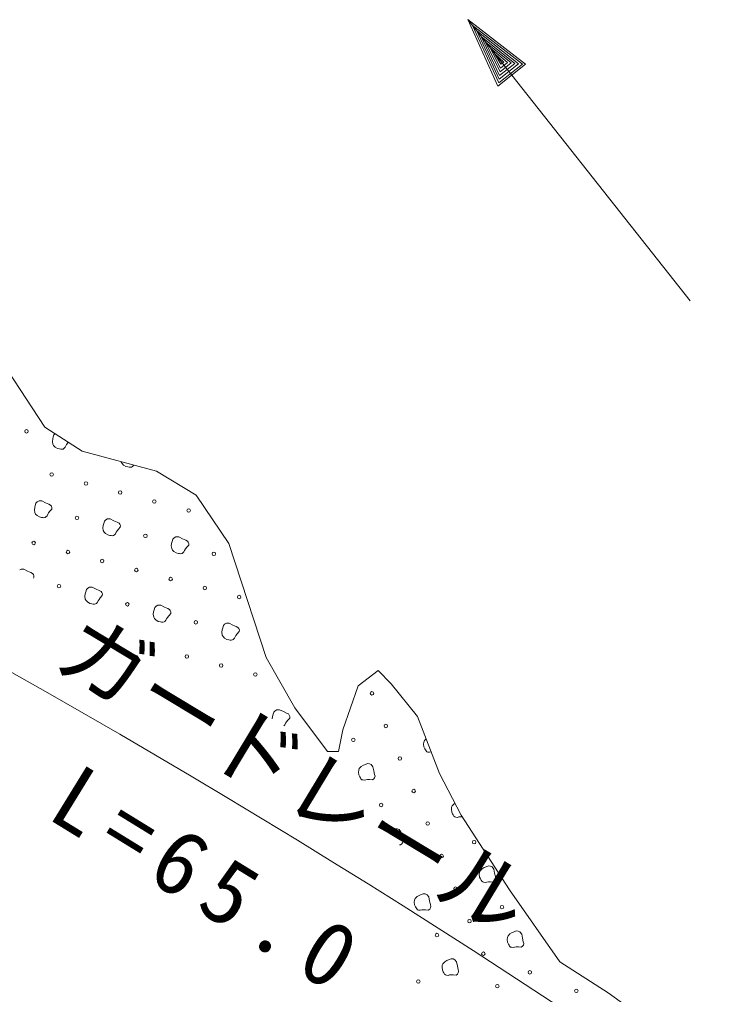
# Model space of a CAD drawing. Units: millimetres, scale not verified. Extents: x 40000 to 680000, y 20000 to 380000.
# Drawn here: x 528717 to 548268, y 303896 to 331444 of the extents above; entities that cross this region are included whole.
import ezdxf
from ezdxf.enums import TextEntityAlignment as Align

# ---------------------------------------------------------------- set-up
doc = ezdxf.new("R2010")
doc.units = ezdxf.units.MM
doc.header["$LTSCALE"] = 1000
doc.layers.add('S-BGD', color=7, linetype='Continuous', lineweight=13)
doc.styles.add('ＭＳ ゴシック', font='')
doc.styles.get('ＭＳ ゴシック').set_extended_font_data('MS Gothic')

msp = doc.modelspace()

# ---------------------------------------------------------------- linework, layer by layer
at = {"layer": 'S-BGD'}
for p, q in [((541382, 331444), (542230, 329565)), ((543014, 330185), (541382, 331444)), ((547666, 323496), (541382, 331444)), ((541509, 331283), (542925, 330178)), ((542258, 329651), (541512, 331279)), ((541636, 331122), (542819, 330190)), ((542270, 329756), (541636, 331122)), ((541760, 330966), (542714, 330203)), ((542282, 329862), (541760, 330966)), ((541887, 330805), (542608, 330215)), ((542295, 329967), (541887, 330805)), ((542011, 330648), (542503, 330227)), ((542307, 330072), (542011, 330648)), ((542359, 330209), (542138, 330487)), ((542138, 330487), (542398, 330240)), ((542319, 330178), (542138, 330487)), ((542230, 329565), (543014, 330185)), ((542925, 330178), (542258, 329651)), ((542819, 330190), (542270, 329756)), ((542714, 330203), (542282, 329862)), ((542608, 330215), (542295, 329967)), ((542503, 330227), (542307, 330072)), ((542398, 330240), (542319, 330178)), ((529433, 319924), (528381, 321535)), ((530486, 319243), (529433, 319924)), ((529647, 319524), (529655, 319592)), ((529655, 319592), (529673, 319650)), ((529673, 319650), (529692, 319712)), ((529692, 319712), (529718, 319740)), ((529658, 319445), (529647, 319524)), ((529682, 319404), (529658, 319445)), ((529721, 319363), (529682, 319404)), ((529788, 319323), (529721, 319363)), ((529846, 319311), (529788, 319323)), ((529882, 319306), (529846, 319311)), ((529916, 319302), (529882, 319306)), ((529951, 319307), (529916, 319302)), ((529973, 319324), (529951, 319307)), ((530005, 319356), (529973, 319324)), ((530023, 319397), (530005, 319356)), ((530048, 319436), (530023, 319397)), ((530085, 319482), (530048, 319436)), ((530097, 319495), (530085, 319482)), ((532592, 318686), (530486, 319243)), ((531592, 318936), (531590, 318951)), ((531616, 318895), (531592, 318936)), ((531656, 318854), (531616, 318895)), ((531723, 318814), (531656, 318854)), ((531780, 318802), (531723, 318814)), ((531816, 318797), (531780, 318802)), ((531851, 318793), (531816, 318797)), ((531885, 318799), (531851, 318793)), ((531907, 318816), (531885, 318799)), ((531939, 318847), (531907, 318816)), ((531943, 318857), (531939, 318847)), ((533707, 318004), (532592, 318686)), ((534636, 316642), (533707, 318004)), ((529138, 317589), (529146, 317658)), ((529146, 317658), (529164, 317716)), ((529164, 317716), (529183, 317778)), ((529183, 317778), (529219, 317818)), ((529219, 317818), (529269, 317846)), ((529269, 317846), (529348, 317845)), ((529348, 317845), (529453, 317791)), ((529453, 317791), (529545, 317750)), ((529545, 317750), (529596, 317725)), ((529596, 317725), (529618, 317693)), ((529618, 317693), (529635, 317655)), ((529635, 317655), (529632, 317608)), ((529149, 317510), (529138, 317589)), ((529173, 317469), (529149, 317510)), ((529213, 317429), (529173, 317469)), ((529280, 317388), (529213, 317429)), ((529337, 317377), (529280, 317388)), ((529373, 317372), (529337, 317377)), ((529408, 317368), (529373, 317372)), ((529442, 317373), (529408, 317368)), ((529464, 317390), (529442, 317373)), ((529496, 317422), (529464, 317390)), ((529514, 317463), (529496, 317422)), ((529539, 317502), (529514, 317463)), ((529576, 317548), (529539, 317502)), ((529632, 317608), (529576, 317548)), ((531072, 317081), (531080, 317149)), ((531080, 317149), (531098, 317207)), ((531098, 317207), (531117, 317269)), ((531117, 317269), (531153, 317309)), ((531153, 317309), (531203, 317338)), ((531203, 317338), (531282, 317336)), ((531282, 317336), (531387, 317282)), ((531387, 317282), (531479, 317241)), ((531479, 317241), (531530, 317216)), ((531566, 317100), (531510, 317039)), ((531530, 317216), (531553, 317184)), ((531553, 317184), (531569, 317146)), ((531569, 317146), (531566, 317100)), ((531083, 317002), (531072, 317081)), ((531107, 316961), (531083, 317002)), ((531147, 316920), (531107, 316961)), ((531214, 316880), (531147, 316920)), ((531271, 316868), (531214, 316880)), ((531307, 316863), (531271, 316868)), ((531342, 316859), (531307, 316863)), ((531376, 316864), (531342, 316859)), ((531398, 316881), (531376, 316864)), ((531430, 316913), (531398, 316881)), ((531448, 316954), (531430, 316913)), ((531473, 316993), (531448, 316954)), ((531510, 317039), (531473, 316993)), ((533087, 316800), (533137, 316829)), ((533137, 316829), (533216, 316827)), ((533216, 316827), (533322, 316773)), ((533006, 316572), (533014, 316640)), ((533018, 316493), (533006, 316572)), ((533014, 316640), (533032, 316698)), ((533032, 316698), (533051, 316760)), ((533051, 316760), (533087, 316800)), ((533322, 316773), (533413, 316732)), ((533413, 316732), (533464, 316707)), ((533500, 316591), (533444, 316531)), ((533464, 316707), (533487, 316676)), ((533487, 316676), (533503, 316637)), ((533503, 316637), (533500, 316591)), ((535689, 313421), (534636, 316642)), ((533041, 316452), (533018, 316493)), ((533081, 316411), (533041, 316452)), ((533148, 316371), (533081, 316411)), ((533205, 316359), (533148, 316371)), ((533242, 316354), (533205, 316359)), ((533276, 316350), (533242, 316354)), ((533310, 316356), (533276, 316350)), ((533332, 316373), (533310, 316356)), ((533364, 316404), (533332, 316373)), ((533382, 316445), (533364, 316404)), ((533407, 316484), (533382, 316445)), ((533444, 316531), (533407, 316484)), ((528724, 315892), (528760, 315912)), ((528760, 315912), (528839, 315911)), ((528839, 315911), (528944, 315856)), ((528944, 315856), (529036, 315816)), ((529036, 315816), (529087, 315791)), ((529087, 315791), (529110, 315759)), ((529110, 315759), (529126, 315721)), ((529126, 315721), (529123, 315674)), ((529123, 315674), (529112, 315663)), ((530563, 315146), (530571, 315215)), ((530571, 315215), (530589, 315273)), ((530589, 315273), (530608, 315335)), ((530608, 315335), (530644, 315375)), ((530644, 315375), (530694, 315403)), ((530694, 315403), (530773, 315402)), ((530773, 315402), (530879, 315348)), ((530879, 315348), (530970, 315307)), ((530970, 315307), (531021, 315282)), ((531057, 315165), (531001, 315105)), ((531021, 315282), (531044, 315250)), ((531044, 315250), (531060, 315212)), ((531060, 315212), (531057, 315165)), ((530575, 315068), (530563, 315146)), ((530598, 315026), (530575, 315068)), ((530638, 314986), (530598, 315026)), ((530705, 314945), (530638, 314986)), ((530762, 314934), (530705, 314945)), ((530799, 314929), (530762, 314934)), ((530833, 314925), (530799, 314929)), ((530867, 314930), (530833, 314925)), ((530889, 314947), (530867, 314930)), ((530921, 314979), (530889, 314947)), ((530939, 315020), (530921, 314979)), ((530964, 315059), (530939, 315020)), ((531001, 315105), (530964, 315059)), ((532579, 314866), (532628, 314895)), ((532628, 314895), (532707, 314893)), ((532707, 314893), (532813, 314839)), ((532497, 314638), (532505, 314706)), ((532509, 314559), (532497, 314638)), ((532505, 314706), (532523, 314764)), ((532523, 314764), (532542, 314826)), ((532542, 314826), (532579, 314866)), ((532813, 314839), (532904, 314798)), ((532904, 314798), (532955, 314773)), ((532991, 314657), (532935, 314596)), ((532955, 314773), (532978, 314741)), ((532978, 314741), (532995, 314703)), ((532995, 314703), (532991, 314657)), ((532533, 314518), (532509, 314559)), ((532572, 314477), (532533, 314518)), ((532639, 314437), (532572, 314477)), ((532697, 314425), (532639, 314437)), ((532733, 314420), (532697, 314425)), ((532767, 314416), (532733, 314420)), ((532802, 314421), (532767, 314416)), ((532823, 314438), (532802, 314421)), ((532856, 314470), (532823, 314438)), ((532874, 314511), (532856, 314470)), ((532899, 314550), (532874, 314511)), ((532935, 314596), (532899, 314550)), ((534477, 314317), (534513, 314357)), ((534513, 314357), (534562, 314386)), ((534562, 314386), (534641, 314384)), ((534641, 314384), (534747, 314330)), ((534747, 314330), (534839, 314289)), ((534432, 314129), (534440, 314197)), ((534443, 314050), (534432, 314129)), ((534440, 314197), (534458, 314255)), ((534458, 314255), (534477, 314317)), ((534870, 314088), (534833, 314042)), ((534839, 314289), (534890, 314264)), ((534926, 314148), (534870, 314088)), ((534890, 314264), (534912, 314233)), ((534912, 314233), (534929, 314194)), ((534929, 314194), (534926, 314148)), ((534467, 314009), (534443, 314050)), ((534506, 313968), (534467, 314009)), ((534573, 313928), (534506, 313968)), ((534631, 313916), (534573, 313928)), ((534667, 313911), (534631, 313916)), ((534701, 313907), (534667, 313911)), ((534736, 313913), (534701, 313907)), ((534758, 313930), (534736, 313913)), ((534790, 313961), (534758, 313930)), ((534808, 314002), (534790, 313961)), ((534833, 314042), (534808, 314002)), ((536494, 311997), (535689, 313421)), ((538847, 313050), (538290, 312616)), ((539219, 312678), (538847, 313050)), ((539962, 311749), (539219, 312678)), ((538290, 312616), (537856, 311378)), ((535883, 311812), (535902, 311874)), ((535902, 311874), (535938, 311914)), ((535938, 311914), (535988, 311943)), ((535988, 311943), (536067, 311941)), ((536067, 311941), (536172, 311887)), ((536172, 311887), (536264, 311846)), ((537423, 310758), (536494, 311997)), ((535857, 311686), (535865, 311754)), ((535865, 311754), (535883, 311812)), ((536258, 311599), (536233, 311559)), ((536295, 311645), (536258, 311599)), ((536264, 311846), (536315, 311821)), ((536351, 311705), (536295, 311645)), ((536315, 311821), (536338, 311790)), ((536338, 311790), (536354, 311751)), ((536354, 311751), (536351, 311705)), ((540581, 310139), (539962, 311749)), ((536215, 311518), (536185, 311489)), ((536233, 311559), (536215, 311518)), ((537856, 311378), (537732, 310758)), ((540131, 310968), (540139, 311024)), ((540139, 311024), (540157, 311068)), ((540157, 311068), (540205, 311118)), ((537732, 310758), (537423, 310758)), ((540141, 310890), (540131, 310968)), ((540167, 310838), (540141, 310890)), ((540185, 310806), (540167, 310838)), ((540203, 310776), (540185, 310806)), ((540228, 310752), (540203, 310776)), ((540255, 310746), (540228, 310752)), ((540344, 310751), (540300, 310740)), ((540300, 310740), (540255, 310746)), ((538293, 310180), (538301, 310236)), ((538301, 310236), (538318, 310280)), ((538318, 310280), (538374, 310338)), ((538374, 310338), (538432, 310374)), ((538432, 310374), (538489, 310395)), ((538489, 310395), (538550, 310418)), ((538550, 310418), (538603, 310414)), ((538603, 310414), (538657, 310393)), ((538657, 310393), (538704, 310329)), ((538704, 310329), (538726, 310213)), ((538726, 310213), (538750, 310116)), ((538302, 310102), (538293, 310180)), ((538328, 310050), (538302, 310102)), ((538347, 310019), (538328, 310050)), ((538364, 309989), (538347, 310019)), ((538390, 309965), (538364, 309989)), ((538417, 309958), (538390, 309965)), ((538462, 309952), (538417, 309958)), ((538505, 309963), (538462, 309952)), ((538551, 309968), (538505, 309963)), ((538610, 309967), (538551, 309968)), ((538692, 309960), (538610, 309967)), ((538731, 309986), (538692, 309960)), ((538751, 310022), (538731, 309986)), ((538750, 310116), (538762, 310060)), ((538762, 310060), (538751, 310022)), ((541200, 308963), (540581, 310139)), ((540919, 309129), (540927, 309185)), ((540928, 309051), (540919, 309129)), ((540927, 309185), (540944, 309229)), ((540944, 309229), (540999, 309287)), ((540999, 309287), (541023, 309301)), ((540954, 308999), (540928, 309051)), ((540973, 308968), (540954, 308999)), ((540990, 308938), (540973, 308968)), ((541016, 308914), (540990, 308938)), ((541043, 308907), (541016, 308914)), ((541088, 308901), (541043, 308907)), ((541131, 308912), (541088, 308901)), ((541177, 308917), (541131, 308912)), ((541231, 308916), (541177, 308917)), ((542563, 306857), (541200, 308963)), ((539220, 308535), (539277, 308557)), ((539277, 308557), (539337, 308580)), ((539337, 308580), (539391, 308576)), ((539391, 308576), (539444, 308554)), ((539444, 308554), (539492, 308491)), ((539193, 308519), (539220, 308535)), ((539492, 308491), (539514, 308374)), ((539514, 308374), (539538, 308277)), ((539538, 308277), (539549, 308221)), ((539480, 308121), (539450, 308124)), ((539518, 308148), (539480, 308121)), ((539538, 308184), (539518, 308148)), ((539549, 308221), (539538, 308184)), ((541732, 307391), (541787, 307448)), ((541787, 307448), (541846, 307484)), ((541846, 307484), (541903, 307506)), ((541903, 307506), (541963, 307529)), ((541963, 307529), (542017, 307525)), ((542017, 307525), (542070, 307503)), ((542070, 307503), (542117, 307440)), ((541706, 307291), (541714, 307347)), ((541716, 307213), (541706, 307291)), ((541714, 307347), (541732, 307391)), ((541742, 307161), (541716, 307213)), ((542117, 307440), (542139, 307323)), ((542139, 307323), (542164, 307226)), ((542164, 307226), (542175, 307170)), ((542175, 307170), (542164, 307133)), ((541760, 307129), (541742, 307161)), ((541778, 307099), (541760, 307129)), ((541803, 307075), (541778, 307099)), ((541830, 307069), (541803, 307075)), ((541875, 307063), (541830, 307069)), ((541918, 307074), (541875, 307063)), ((541965, 307078), (541918, 307074)), ((542024, 307077), (541965, 307078)), ((542105, 307070), (542024, 307077)), ((542144, 307097), (542105, 307070)), ((542164, 307133), (542144, 307097)), ((539893, 306604), (539948, 306661)), ((539948, 306661), (540007, 306697)), ((540007, 306697), (540064, 306718)), ((540064, 306718), (540125, 306741)), ((540125, 306741), (540178, 306737)), ((540178, 306737), (540232, 306716)), ((540232, 306716), (540279, 306652)), ((540279, 306652), (540301, 306536)), ((543987, 304814), (542563, 306857)), ((539868, 306503), (539875, 306559)), ((539877, 306425), (539868, 306503)), ((539875, 306559), (539893, 306604)), ((539903, 306373), (539877, 306425)), ((539922, 306342), (539903, 306373)), ((539939, 306312), (539922, 306342)), ((540301, 306536), (540325, 306439)), ((540326, 306346), (540306, 306309)), ((540325, 306439), (540337, 306383)), ((540337, 306383), (540326, 306346)), ((539965, 306288), (539939, 306312)), ((539992, 306281), (539965, 306288)), ((540037, 306276), (539992, 306281)), ((540080, 306286), (540037, 306276)), ((540126, 306291), (540080, 306286)), ((540185, 306290), (540126, 306291)), ((540267, 306283), (540185, 306290)), ((540306, 306309), (540267, 306283)), ((542501, 305508), (542519, 305552)), ((542519, 305552), (542574, 305610)), ((542574, 305610), (542633, 305646)), ((542633, 305646), (542690, 305667)), ((542690, 305667), (542750, 305690)), ((542750, 305690), (542804, 305686)), ((542804, 305686), (542857, 305665)), ((542857, 305665), (542905, 305601)), ((542905, 305601), (542927, 305485)), ((542494, 305452), (542501, 305508)), ((542503, 305374), (542494, 305452)), ((542529, 305322), (542503, 305374)), ((542548, 305291), (542529, 305322)), ((542565, 305261), (542548, 305291)), ((542591, 305237), (542565, 305261)), ((542752, 305240), (542706, 305235)), ((542811, 305239), (542752, 305240)), ((542893, 305232), (542811, 305239)), ((542932, 305258), (542893, 305232)), ((542927, 305485), (542951, 305388)), ((542952, 305294), (542932, 305258)), ((542951, 305388), (542963, 305332)), ((542963, 305332), (542952, 305294)), ((542618, 305230), (542591, 305237)), ((542662, 305224), (542618, 305230)), ((542706, 305235), (542662, 305224)), ((540655, 304665), (540663, 304721)), ((540663, 304721), (540681, 304765)), ((540681, 304765), (540736, 304822)), ((540736, 304822), (540795, 304858)), ((540795, 304858), (540852, 304880)), ((540852, 304880), (540912, 304903)), ((540912, 304903), (540966, 304899)), ((540966, 304899), (541019, 304877)), ((541019, 304877), (541066, 304814)), ((541066, 304814), (541088, 304697)), ((541088, 304697), (541113, 304600)), ((545350, 303946), (543987, 304814)), ((540664, 304587), (540655, 304665)), ((540691, 304535), (540664, 304587)), ((540709, 304503), (540691, 304535)), ((540727, 304473), (540709, 304503)), ((540752, 304450), (540727, 304473)), ((540779, 304443), (540752, 304450)), ((540824, 304437), (540779, 304443)), ((540867, 304448), (540824, 304437)), ((540914, 304452), (540867, 304448)), ((540972, 304452), (540914, 304452)), ((541054, 304444), (540972, 304452)), ((541093, 304471), (541054, 304444)), ((541113, 304507), (541093, 304471)), ((541113, 304600), (541124, 304544)), ((541124, 304544), (541113, 304507)), ((546465, 303141), (545350, 303946))]:
    msp.add_line(p, q, dxfattribs=at)
for centre in [(528915, 319808), (529628, 318587), (530595, 318332), (531562, 318078), (532529, 317824), (530341, 317365), (533496, 317569), (532275, 316856), (529119, 316653), (530086, 316398), (534209, 316348), (531053, 316144), (532020, 315889), (529832, 315431), (532987, 315635), (533954, 315381), (534922, 315126), (531766, 314922), (533700, 314413), (533446, 313446), (534413, 313192), (535380, 312938), (538674, 312403), (539068, 311484), (538149, 311090), (539462, 310564), (539855, 309645), (538936, 309251), (540249, 308726), (541562, 308200), (540643, 307807), (541036, 306887), (542349, 306362), (541430, 305968), (540511, 305574), (541824, 305049), (543137, 304523), (539985, 304261), (542217, 304130), (544450, 303998)]:
    msp.add_circle(centre, 49.8, dxfattribs=at)
for centre, radius, start, end in [((403718, 91355), 254353, 48.74786, 65.63751), ((532479, 313701), 49.8, 303.2285, 175.6929)]:
    msp.add_arc(centre, radius, start, end, dxfattribs=at)

# ---------------------------------------------------------------- texts
at = {"layer": 'S-BGD', "style": 'ＭＳ ゴシック'}
msp.add_text('ガードレール', height=1833, rotation=328.9, dxfattribs=at).set_placement((529338, 312726), align=Align.BOTTOM_LEFT)
at = {"layer": 'S-BGD', "insert": (529425, 308883), "char_height": 1833, "attachment_point": 7, "rotation": 328.4, "style": 'ＭＳ ゴシック'}
msp.add_mtext('\\T1.32;L=65.0', dxfattribs=at)

doc.saveas('drawing.dxf')
